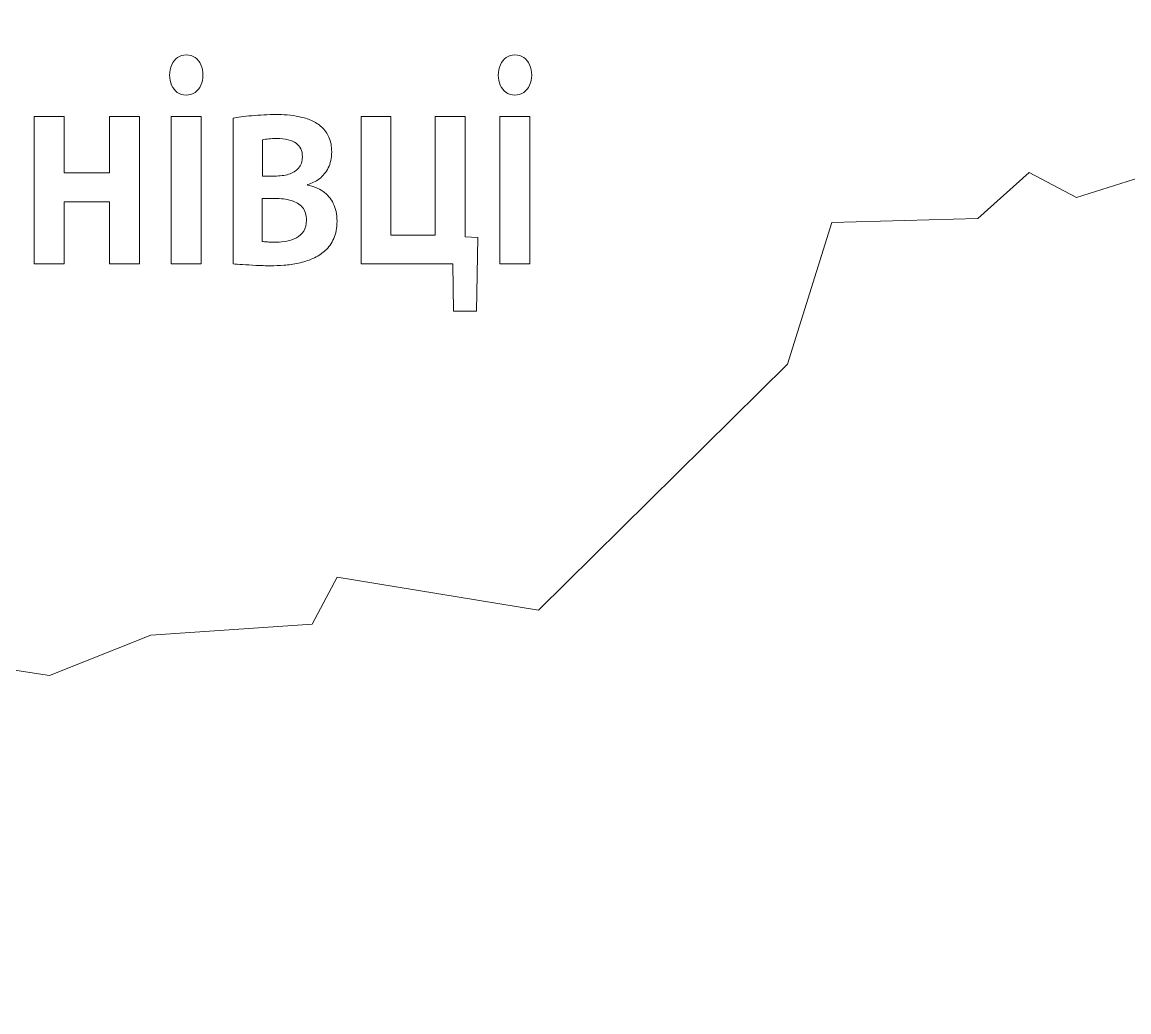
# Model space of a CAD drawing. Header units: millimetres. Extents: x -223 to 223, y -149 to 148.
# Drawn here: x -133.76 to -113.42, y -18.63 to -0.43 of the extents above; entities that cross this region are included whole.
import ezdxf

# ---------------------------------------------------------------- set-up
doc = ezdxf.new("R2010")
doc.units = ezdxf.units.MM
doc.header["$MEASUREMENT"] = 0
doc.layers.add('layer 1', color=7, linetype='Continuous')

msp = doc.modelspace()

# ---------------------------------------------------------------- linework, layer by layer
at = {"layer": 'layer 1', "color": 103, "lineweight": 9}
msp.add_open_spline([(-155.8473, -17.2213), (-155.8473, -17.2213), (-154.1094, -14.7953), (-154.1094, -14.7953), (-154.1094, -14.7953), (-154.1094, -14.7953), (-154.2883, -12.6474), (-154.2883, -12.6474), (-154.2883, -12.6474), (-154.2883, -12.6474), (-154.9018, -10.6315), (-154.9018, -10.6315), (-154.9018, -10.6315), (-154.9018, -10.6315), (-155.387, -8.1515), (-155.387, -8.1515), (-155.387, -8.1515), (-155.387, -8.1515), (-153.9564, -6.1336), (-153.9564, -6.1336), (-153.9564, -6.1336), (-153.9564, -6.1336), (-153.0104, -3.7826), (-153.0104, -3.7826), (-153.0104, -3.7826), (-153.0104, -3.7826), (-151.938, -4.1918), (-151.938, -4.1918), (-151.938, -4.1918), (-151.938, -4.1918), (-150.4817, -3.1954), (-150.4817, -3.1954), (-150.4817, -3.1954), (-150.4817, -3.1954), (-150.4817, -1.7137), (-150.4817, -1.7137), (-150.4817, -1.7137), (-150.4817, -1.7137), (-149.8687, -1.5857), (-149.8687, -1.5857), (-149.8687, -1.5857), (-149.8687, -1.5857), (-149.3829, -1.5086), (-149.3829, -1.5086), (-149.3829, -1.5086), (-149.3829, -1.5086), (-149.5359, -0.3081), (-149.5359, -0.3081), (-149.5359, -0.3081), (-149.5359, -0.3081), (-148.5139, 0.6883), (-148.5139, 0.6883), (-148.5139, 0.6883), (-148.5139, 0.6883), (-147.3901, 0.6373), (-147.3901, 0.6373), (-147.3901, 0.6373), (-147.3901, 0.6373), (-146.6999, 2.374), (-146.6999, 2.374), (-146.6999, 2.374), (-146.6999, 2.374), (-145.295, 3.6505), (-145.295, 3.6505), (-145.295, 3.6505), (-145.295, 3.6505), (-143.4815, 5.0051), (-143.4815, 5.0051), (-143.4815, 5.0051), (-143.4815, 5.0051), (-141.6671, 5.5423), (-141.6671, 5.5423), (-141.6671, 5.5423), (-141.6671, 5.5423), (-139.8534, 5.7464), (-139.8534, 5.7464), (-139.8534, 5.7464), (-139.8534, 5.7464), (-138.7036, 5.2612), (-138.7036, 5.2612), (-138.7036, 5.2612), (-138.7036, 5.2612), (-137.2986, 5.1342), (-137.2986, 5.1342), (-137.2986, 5.1342), (-137.2986, 5.1342), (-136.2254, 4.725), (-136.2254, 4.725), (-136.2254, 4.725), (-136.2254, 4.725), (-136.4298, 6.4878), (-136.4298, 6.4878), (-136.4298, 6.4878), (-136.4298, 6.4878), (-136.5577, 8.3015), (-136.5577, 8.3015), (-136.5577, 8.3015), (-136.5577, 8.3015), (-136.1484, 9.7571), (-136.1484, 9.7571), (-136.1484, 9.7571), (-136.1484, 9.7571), (-136.5065, 11.5199), (-136.5065, 11.5199), (-136.5065, 11.5199), (-136.5065, 11.5199), (-136.8893, 13.2576), (-136.8893, 13.2576), (-136.8893, 13.2576), (-136.8893, 13.2576), (-136.9666, 14.2801), (-136.9666, 14.2801), (-136.9666, 14.2801), (-136.9666, 14.2801), (-135.2292, 15.2765), (-135.2292, 15.2765), (-135.2292, 15.2765), (-135.2292, 15.2765), (-133.0578, 14.2801), (-133.0578, 14.2801), (-133.0578, 14.2801), (-133.0578, 14.2801), (-131.8562, 14.8673), (-131.8562, 14.8673), (-131.8562, 14.8673), (-131.8562, 14.8673), (-130.7831, 14.127), (-130.7831, 14.127), (-130.7831, 14.127), (-130.7831, 14.127), (-130.2461, 13.4627), (-130.2461, 13.4627), (-130.2461, 13.4627), (-130.2461, 13.4627), (-129.9653, 12.4653), (-129.9653, 12.4653), (-129.9653, 12.4653), (-129.9653, 12.4653), (-128.3051, 12.3122), (-128.3051, 12.3122), (-128.3051, 12.3122), (-128.3051, 12.3122), (-127.2831, 12.7984), (-127.2831, 12.7984), (-127.2831, 12.7984), (-127.2831, 12.7984), (-126.8237, 12.7984), (-126.8237, 12.7984), (-126.8237, 12.7984), (-126.8237, 12.7984), (-125.9551, 13.5387), (-125.9551, 13.5387), (-125.9551, 13.5387), (-125.9551, 13.5387), (-125.3415, 13.4117), (-125.3415, 13.4117), (-125.3415, 13.4117), (-125.3415, 13.4117), (-125.0099, 12.3893), (-125.0099, 12.3893), (-125.0099, 12.3893), (-125.0099, 12.3893), (-124.9332, 10.9837), (-124.9332, 10.9837), (-124.9332, 10.9837), (-124.9332, 10.9837), (-124.2689, 10.1663), (-124.2689, 10.1663), (-124.2689, 10.1663), (-124.2689, 10.1663), (-123.5281, 11.2398), (-123.5281, 11.2398), (-123.5281, 11.2398), (-123.5281, 11.2398), (-123.1186, 10.9076), (-123.1186, 10.9076), (-123.1186, 10.9076), (-123.1186, 10.9076), (-122.5831, 9.7571), (-122.5831, 9.7571), (-122.5831, 9.7571), (-122.5831, 9.7571), (-121.5096, 8.8888), (-121.5096, 8.8888), (-121.5096, 8.8888), (-121.5096, 8.8888), (-120.3081, 8.6847), (-120.3081, 8.6847), (-120.3081, 8.6847), (-120.3081, 8.6847), (-119.2356, 8.1475), (-119.2356, 8.1475), (-119.2356, 8.1475), (-119.2356, 8.1475), (-118.0091, 7.8153), (-118.0091, 7.8153), (-118.0091, 7.8153), (-118.0091, 7.8153), (-116.8847, 8.2255), (-116.8847, 8.2255), (-116.8847, 8.2255), (-116.8847, 8.2255), (-115.6071, 8.5056), (-115.6071, 8.5056), (-115.6071, 8.5056), (-115.6071, 8.5056), (-114.7137, 8.0204), (-114.7137, 8.0204), (-114.7137, 8.0204), (-114.7137, 8.0204), (-113.9984, 6.9469), (-113.9984, 6.9469), (-113.9984, 6.9469), (-113.9984, 6.9469), (-113.104, 5.7985), (-113.104, 5.7985), (-113.104, 5.7985), (-113.104, 5.7985), (-111.9035, 5.2102), (-111.9035, 5.2102), (-111.9035, 5.2102), (-111.9035, 5.2102), (-110.8301, 5.6704), (-110.8301, 5.6704), (-110.8301, 5.6704), (-110.8301, 5.6704), (-110.9581, 7.024), (-110.9581, 7.024), (-110.9581, 7.024), (-110.9581, 7.024), (-109.7576, 6.6918), (-109.7576, 6.6918), (-109.7576, 6.6918), (-109.7576, 6.6918), (-109.0153, 6.8199), (-109.0153, 6.8199), (-109.0153, 6.8199), (-109.0153, 6.8199), (-109.1434, 7.4842), (-109.1434, 7.4842), (-109.1434, 7.4842), (-109.1434, 7.4842), (-110.1658, 8.4286), (-110.1658, 8.4286), (-110.1658, 8.4286), (-110.1658, 8.4286), (-110.0888, 8.9658), (-110.0888, 8.9658), (-110.0888, 8.9658), (-110.0888, 8.9658), (-108.8883, 8.6337), (-108.8883, 8.6337), (-108.8883, 8.6337), (-108.8883, 8.6337), (-108.275, 8.9658), (-108.275, 8.9658), (-108.275, 8.9658), (-108.275, 8.9658), (-108.1469, 9.9622), (-108.1469, 9.9622), (-108.1469, 9.9622), (-108.1469, 9.9622), (-107.2015, 9.426), (-107.2015, 9.426), (-107.2015, 9.426), (-107.2015, 9.426), (-106.5883, 10.4484), (-106.5883, 10.4484), (-106.5883, 10.4484), (-106.5883, 10.4484), (-105.925, 10.4484), (-105.925, 10.4484), (-105.925, 10.4484), (-105.925, 10.4484), (-105.2597, 8.9658), (-105.2597, 8.9658), (-105.2597, 8.9658), (-105.2597, 8.9658), (-103.4469, 9.375), (-103.4469, 9.375), (-103.4469, 9.375), (-103.4469, 9.375), (-101.6322, 9.6291), (-101.6322, 9.6291), (-101.6322, 9.6291), (-101.6322, 9.6291), (-100.2016, 9.426), (-100.2016, 9.426), (-100.2016, 9.426), (-100.2016, 9.426), (-98.797, 9.2209), (-98.797, 9.2209), (-98.797, 9.2209), (-98.797, 9.2209), (-97.8005, 9.502), (-97.8005, 9.502), (-97.8005, 9.502), (-97.8005, 9.502), (-95.9868, 9.375), (-95.9868, 9.375), (-95.9868, 9.375), (-95.9868, 9.375), (-95.7047, 10.7035), (-95.7047, 10.7035), (-95.7047, 10.7035), (-95.7047, 10.7035), (-93.4827, 10.6515), (-93.4827, 10.6515), (-93.4827, 10.6515), (-93.4827, 10.6515), (-92.2052, 10.6515), (-92.2052, 10.6515), (-92.2052, 10.6515), (-92.2052, 10.6515), (-91.3358, 10.2433), (-91.3358, 10.2433), (-91.3358, 10.2433), (-91.3358, 10.2433), (-90.5445, 9.0929), (-90.5445, 9.0929), (-90.5445, 9.0929), (-90.5445, 9.0929), (-90.1353, 8.0974), (-90.1353, 8.0974), (-90.1353, 8.0974), (-90.1353, 8.0974), (-89.9322, 7.075), (-89.9322, 7.075), (-89.9322, 7.075), (-89.9322, 7.075), (-90.0082, 6.0786), (-90.0082, 6.0786), (-90.0082, 6.0786), (-90.0082, 6.0786), (-89.8542, 5.2612), (-89.8542, 5.2612), (-89.8542, 5.2612), (-89.8542, 5.2612), (-89.3179, 4.9291), (-89.3179, 4.9291), (-89.3179, 4.9291), (-89.3179, 4.9291), (-89.9322, 4.2648), (-89.9322, 4.2648), (-89.9322, 4.2648), (-89.9322, 4.2648), (-90.5445, 2.9102), (-90.5445, 2.9102), (-90.5445, 2.9102), (-90.5445, 2.9102), (-91.6169, 2.9102), (-91.6169, 2.9102), (-91.6169, 2.9102), (-91.6169, 2.9102), (-92.4853, 3.3954), (-92.4853, 3.3954), (-92.4853, 3.3954), (-92.4853, 3.3954), (-93.1506, 4.4689), (-93.1506, 4.4689), (-93.1506, 4.4689), (-93.1506, 4.4689), (-94.3761, 4.2648), (-94.3761, 4.2648), (-94.3761, 4.2648), (-94.3761, 4.2648), (-95.0404, 2.374), (-95.0404, 2.374), (-95.0404, 2.374), (-95.0404, 2.374), (-96.3179, 2.0419), (-96.3179, 2.0419), (-96.3179, 2.0419), (-96.3179, 2.0419), (-96.9322, 2.5791), (-96.9322, 2.5791), (-96.9322, 2.5791), (-96.9322, 2.5791), (-98.5919, 1.8388), (-98.5919, 1.8388), (-98.5919, 1.8388), (-98.5919, 1.8388), (-100.0745, 3.9327), (-100.0745, 3.9327), (-100.0745, 3.9327), (-100.0745, 3.9327), (-101.275, 2.9873), (-101.275, 2.9873), (-101.275, 2.9873), (-101.275, 2.9873), (-100.5587, 1.7858), (-100.5587, 1.7858), (-100.5587, 1.7858), (-100.5587, 1.7858), (-102.1684, 1.4286), (-102.1684, 1.4286), (-102.1684, 1.4286), (-102.1684, 1.4286), (-103.9061, 2.2459), (-103.9061, 2.2459), (-103.9061, 2.2459), (-103.9061, 2.2459), (-104.6475, 3.5235), (-104.6475, 3.5235), (-104.6475, 3.5235), (-104.6475, 3.5235), (-107.6107, 3.5235), (-107.6107, 3.5235), (-107.6107, 3.5235), (-107.6107, 3.5235), (-108.5301, 2.7061), (-108.5301, 2.7061), (-108.5301, 2.7061), (-108.5301, 2.7061), (-106.6653, 0.3551), (-106.6653, 0.3551), (-106.6653, 0.3551), (-106.6653, 0.3551), (-107.4576, -0.3081), (-107.4576, -0.3081), (-107.4576, -0.3081), (-107.4576, -0.3081), (-109.4755, 1.7097), (-109.4755, 1.7097), (-109.4755, 1.7097), (-109.4755, 1.7097), (-110.8301, -0.2321), (-110.8301, -0.2321), (-110.8301, -0.2321), (-110.8301, -0.2321), (-112.5158, -1.8418), (-112.5158, -1.8418), (-112.5158, -1.8418), (-112.5158, -1.8418), (-112.5158, -3.0683), (-112.5158, -3.0683), (-112.5158, -3.0683), (-112.5158, -3.0683), (-114.3806, -3.6556), (-114.3806, -3.6556), (-114.3806, -3.6556), (-114.3806, -3.6556), (-115.25, -3.1954), (-115.25, -3.1954), (-115.25, -3.1954), (-115.25, -3.1954), (-116.1954, -4.0387), (-116.1954, -4.0387), (-116.1954, -4.0387), (-116.1954, -4.0387), (-118.8775, -4.1148), (-118.8775, -4.1148), (-118.8775, -4.1148), (-118.8775, -4.1148), (-119.6948, -6.7209), (-119.6948, -6.7209), (-119.6948, -6.7209), (-119.6948, -6.7209), (-124.2689, -11.2438), (-124.2689, -11.2438), (-124.2689, -11.2438), (-124.2689, -11.2438), (-127.9733, -10.6315), (-127.9733, -10.6315), (-127.9733, -10.6315), (-127.9733, -10.6315), (-128.433, -11.4989), (-128.433, -11.4989), (-128.433, -11.4989), (-128.433, -11.4989), (-131.3962, -11.703), (-131.3962, -11.703), (-131.3962, -11.703), (-131.3962, -11.703), (-133.2618, -12.4443), (-133.2618, -12.4443), (-133.2618, -12.4443), (-133.2618, -12.4443), (-137.5795, -11.78), (-137.5795, -11.78), (-137.5795, -11.78), (-137.5795, -11.78), (-141.5905, -12.2392), (-141.5905, -12.2392), (-141.5905, -12.2392), (-141.5905, -12.2392), (-146.0352, -12.5203), (-146.0352, -12.5203), (-146.0352, -12.5203), (-146.0352, -12.5203), (-147.4413, -13.9259), (-147.4413, -13.9259), (-147.4413, -13.9259), (-147.4413, -13.9259), (-149.1273, -15.4086), (-149.1273, -15.4086), (-149.1273, -15.4086), (-149.1273, -15.4086), (-149.8687, -16.9402), (-149.8687, -16.9402), (-149.8687, -16.9402), (-149.8687, -16.9402), (-151.938, -18.5499), (-151.938, -18.5499), (-151.938, -18.5499), (-151.938, -18.5499), (-156.1019, -18.6259), (-156.1019, -18.6259), (-156.1019, -18.6259), (-156.1019, -18.6259), (-155.8473, -17.2213), (-155.8473, -17.2213)], degree=3, knots=[0, 0, 0, 0, 0.0077519, 0.0077519, 0.0077519, 0.0077519, 0.0155039, 0.0155039, 0.0155039, 0.0155039, 0.0232558, 0.0232558, 0.0232558, 0.0232558, 0.0310078, 0.0310078, 0.0310078, 0.0310078, 0.0387597, 0.0387597, 0.0387597, 0.0387597, 0.0465116, 0.0465116, 0.0465116, 0.0465116, 0.0542636, 0.0542636, 0.0542636, 0.0542636, 0.0620155, 0.0620155, 0.0620155, 0.0620155, 0.0697674, 0.0697674, 0.0697674, 0.0697674, 0.0775194, 0.0775194, 0.0775194, 0.0775194, 0.0852713, 0.0852713, 0.0852713, 0.0852713, 0.0930233, 0.0930233, 0.0930233, 0.0930233, 0.1007752, 0.1007752, 0.1007752, 0.1007752, 0.1085271, 0.1085271, 0.1085271, 0.1085271, 0.1162791, 0.1162791, 0.1162791, 0.1162791, 0.124031, 0.124031, 0.124031, 0.124031, 0.1317829, 0.1317829, 0.1317829, 0.1317829, 0.1395349, 0.1395349, 0.1395349, 0.1395349, 0.1472868, 0.1472868, 0.1472868, 0.1472868, 0.1550388, 0.1550388, 0.1550388, 0.1550388, 0.1627907, 0.1627907, 0.1627907, 0.1627907, 0.1705426, 0.1705426, 0.1705426, 0.1705426, 0.1782946, 0.1782946, 0.1782946, 0.1782946, 0.1860465, 0.1860465, 0.1860465, 0.1860465, 0.1937984, 0.1937984, 0.1937984, 0.1937984, 0.2015504, 0.2015504, 0.2015504, 0.2015504, 0.2093023, 0.2093023, 0.2093023, 0.2093023, 0.2170543, 0.2170543, 0.2170543, 0.2170543, 0.2248062, 0.2248062, 0.2248062, 0.2248062, 0.2325581, 0.2325581, 0.2325581, 0.2325581, 0.2403101, 0.2403101, 0.2403101, 0.2403101, 0.248062, 0.248062, 0.248062, 0.248062, 0.255814, 0.255814, 0.255814, 0.255814, 0.2635659, 0.2635659, 0.2635659, 0.2635659, 0.2713178, 0.2713178, 0.2713178, 0.2713178, 0.2790698, 0.2790698, 0.2790698, 0.2790698, 0.2868217, 0.2868217, 0.2868217, 0.2868217, 0.2945736, 0.2945736, 0.2945736, 0.2945736, 0.3023256, 0.3023256, 0.3023256, 0.3023256, 0.3100775, 0.3100775, 0.3100775, 0.3100775, 0.3178295, 0.3178295, 0.3178295, 0.3178295, 0.3255814, 0.3255814, 0.3255814, 0.3255814, 0.3333333, 0.3333333, 0.3333333, 0.3333333, 0.3410853, 0.3410853, 0.3410853, 0.3410853, 0.3488372, 0.3488372, 0.3488372, 0.3488372, 0.3565891, 0.3565891, 0.3565891, 0.3565891, 0.3643411, 0.3643411, 0.3643411, 0.3643411, 0.372093, 0.372093, 0.372093, 0.372093, 0.379845, 0.379845, 0.379845, 0.379845, 0.3875969, 0.3875969, 0.3875969, 0.3875969, 0.3953488, 0.3953488, 0.3953488, 0.3953488, 0.4031008, 0.4031008, 0.4031008, 0.4031008, 0.4108527, 0.4108527, 0.4108527, 0.4108527, 0.4186047, 0.4186047, 0.4186047, 0.4186047, 0.4263566, 0.4263566, 0.4263566, 0.4263566, 0.4341085, 0.4341085, 0.4341085, 0.4341085, 0.4418605, 0.4418605, 0.4418605, 0.4418605, 0.4496124, 0.4496124, 0.4496124, 0.4496124, 0.4573643, 0.4573643, 0.4573643, 0.4573643, 0.4651163, 0.4651163, 0.4651163, 0.4651163, 0.4728682, 0.4728682, 0.4728682, 0.4728682, 0.4806202, 0.4806202, 0.4806202, 0.4806202, 0.4883721, 0.4883721, 0.4883721, 0.4883721, 0.496124, 0.496124, 0.496124, 0.496124, 0.503876, 0.503876, 0.503876, 0.503876, 0.5116279, 0.5116279, 0.5116279, 0.5116279, 0.5193798, 0.5193798, 0.5193798, 0.5193798, 0.5271318, 0.5271318, 0.5271318, 0.5271318, 0.5348837, 0.5348837, 0.5348837, 0.5348837, 0.5426357, 0.5426357, 0.5426357, 0.5426357, 0.5503876, 0.5503876, 0.5503876, 0.5503876, 0.5581395, 0.5581395, 0.5581395, 0.5581395, 0.5658915, 0.5658915, 0.5658915, 0.5658915, 0.5736434, 0.5736434, 0.5736434, 0.5736434, 0.5813953, 0.5813953, 0.5813953, 0.5813953, 0.5891473, 0.5891473, 0.5891473, 0.5891473, 0.5968992, 0.5968992, 0.5968992, 0.5968992, 0.6046512, 0.6046512, 0.6046512, 0.6046512, 0.6124031, 0.6124031, 0.6124031, 0.6124031, 0.620155, 0.620155, 0.620155, 0.620155, 0.627907, 0.627907, 0.627907, 0.627907, 0.6356589, 0.6356589, 0.6356589, 0.6356589, 0.6434109, 0.6434109, 0.6434109, 0.6434109, 0.6511628, 0.6511628, 0.6511628, 0.6511628, 0.6589147, 0.6589147, 0.6589147, 0.6589147, 0.6666667, 0.6666667, 0.6666667, 0.6666667, 0.6744186, 0.6744186, 0.6744186, 0.6744186, 0.6821705, 0.6821705, 0.6821705, 0.6821705, 0.6899225, 0.6899225, 0.6899225, 0.6899225, 0.6976744, 0.6976744, 0.6976744, 0.6976744, 0.7054264, 0.7054264, 0.7054264, 0.7054264, 0.7131783, 0.7131783, 0.7131783, 0.7131783, 0.7209302, 0.7209302, 0.7209302, 0.7209302, 0.7286822, 0.7286822, 0.7286822, 0.7286822, 0.7364341, 0.7364341, 0.7364341, 0.7364341, 0.744186, 0.744186, 0.744186, 0.744186, 0.751938, 0.751938, 0.751938, 0.751938, 0.7596899, 0.7596899, 0.7596899, 0.7596899, 0.7674419, 0.7674419, 0.7674419, 0.7674419, 0.7751938, 0.7751938, 0.7751938, 0.7751938, 0.7829457, 0.7829457, 0.7829457, 0.7829457, 0.7906977, 0.7906977, 0.7906977, 0.7906977, 0.7984496, 0.7984496, 0.7984496, 0.7984496, 0.8062016, 0.8062016, 0.8062016, 0.8062016, 0.8139535, 0.8139535, 0.8139535, 0.8139535, 0.8217054, 0.8217054, 0.8217054, 0.8217054, 0.8294574, 0.8294574, 0.8294574, 0.8294574, 0.8372093, 0.8372093, 0.8372093, 0.8372093, 0.8449612, 0.8449612, 0.8449612, 0.8449612, 0.8527132, 0.8527132, 0.8527132, 0.8527132, 0.8604651, 0.8604651, 0.8604651, 0.8604651, 0.8682171, 0.8682171, 0.8682171, 0.8682171, 0.875969, 0.875969, 0.875969, 0.875969, 0.8837209, 0.8837209, 0.8837209, 0.8837209, 0.8914729, 0.8914729, 0.8914729, 0.8914729, 0.8992248, 0.8992248, 0.8992248, 0.8992248, 0.9069767, 0.9069767, 0.9069767, 0.9069767, 0.9147287, 0.9147287, 0.9147287, 0.9147287, 0.9224806, 0.9224806, 0.9224806, 0.9224806, 0.9302326, 0.9302326, 0.9302326, 0.9302326, 0.9379845, 0.9379845, 0.9379845, 0.9379845, 0.9457364, 0.9457364, 0.9457364, 0.9457364, 0.9534884, 0.9534884, 0.9534884, 0.9534884, 0.9612403, 0.9612403, 0.9612403, 0.9612403, 0.9689922, 0.9689922, 0.9689922, 0.9689922, 0.9767442, 0.9767442, 0.9767442, 0.9767442, 0.9844961, 0.9844961, 0.9844961, 0.9844961, 1, 1, 1, 1], dxfattribs=at)
at = {"layer": 'layer 1', "color": 250, "lineweight": 9}
for points, knots in [([(-130.7452, -1.0323), (-130.8068, -1.0333), (-130.8603, -1.05), (-130.9064, -1.0815), (-130.9064, -1.0815), (-130.9516, -1.114), (-130.988, -1.1586), (-131.0132, -1.2143), (-131.0132, -1.2143), (-131.0392, -1.2709), (-131.0519, -1.3341), (-131.0526, -1.4055), (-131.0526, -1.4055), (-131.0519, -1.4733), (-131.0392, -1.5346), (-131.0148, -1.5903), (-131.0148, -1.5903), (-130.9895, -1.6451), (-130.9546, -1.6896), (-130.9093, -1.7221), (-130.9093, -1.7221), (-130.864, -1.7555), (-130.8105, -1.7723), (-130.7496, -1.7732), (-130.7496, -1.7732), (-130.6857, -1.7723), (-130.63, -1.7555), (-130.5832, -1.7221), (-130.5832, -1.7221), (-130.5372, -1.6896), (-130.5016, -1.6451), (-130.4763, -1.5903), (-130.4763, -1.5903), (-130.451, -1.5346), (-130.4376, -1.4733), (-130.4376, -1.4055), (-130.4376, -1.4055), (-130.4392, -1.3341), (-130.4525, -1.2709), (-130.4778, -1.2143), (-130.4778, -1.2143), (-130.503, -1.1586), (-130.538, -1.114), (-130.5832, -1.0815), (-130.5832, -1.0815), (-130.6285, -1.05), (-130.6828, -1.0333), (-130.7452, -1.0323)], [0, 0, 0, 0, 0.0769231, 0.0769231, 0.0769231, 0.0769231, 0.1538462, 0.1538462, 0.1538462, 0.1538462, 0.2307692, 0.2307692, 0.2307692, 0.2307692, 0.3076923, 0.3076923, 0.3076923, 0.3076923, 0.3846154, 0.3846154, 0.3846154, 0.3846154, 0.4615385, 0.4615385, 0.4615385, 0.4615385, 0.5384615, 0.5384615, 0.5384615, 0.5384615, 0.6153846, 0.6153846, 0.6153846, 0.6153846, 0.6923077, 0.6923077, 0.6923077, 0.6923077, 0.7692308, 0.7692308, 0.7692308, 0.7692308, 0.8461538, 0.8461538, 0.8461538, 0.8461538, 1, 1, 1, 1]), ([(-124.7024, -1.0323), (-124.764, -1.0333), (-124.8175, -1.05), (-124.8636, -1.0815), (-124.8636, -1.0815), (-124.9088, -1.114), (-124.9452, -1.1586), (-124.9704, -1.2143), (-124.9704, -1.2143), (-124.9964, -1.2709), (-125.0091, -1.3341), (-125.0098, -1.4055), (-125.0098, -1.4055), (-125.0091, -1.4733), (-124.9964, -1.5346), (-124.972, -1.5903), (-124.972, -1.5903), (-124.9467, -1.6451), (-124.9118, -1.6896), (-124.8665, -1.7221), (-124.8665, -1.7221), (-124.8212, -1.7555), (-124.7677, -1.7723), (-124.7068, -1.7732), (-124.7068, -1.7732), (-124.6429, -1.7723), (-124.5872, -1.7555), (-124.5404, -1.7221), (-124.5404, -1.7221), (-124.4944, -1.6896), (-124.4588, -1.6451), (-124.4335, -1.5903), (-124.4335, -1.5903), (-124.4082, -1.5346), (-124.3948, -1.4733), (-124.3948, -1.4055), (-124.3948, -1.4055), (-124.3964, -1.3341), (-124.4097, -1.2709), (-124.435, -1.2143), (-124.435, -1.2143), (-124.4602, -1.1586), (-124.4952, -1.114), (-124.5404, -1.0815), (-124.5404, -1.0815), (-124.5857, -1.05), (-124.64, -1.0333), (-124.7024, -1.0323)], [0, 0, 0, 0, 0.0769231, 0.0769231, 0.0769231, 0.0769231, 0.1538462, 0.1538462, 0.1538462, 0.1538462, 0.2307692, 0.2307692, 0.2307692, 0.2307692, 0.3076923, 0.3076923, 0.3076923, 0.3076923, 0.3846154, 0.3846154, 0.3846154, 0.3846154, 0.4615385, 0.4615385, 0.4615385, 0.4615385, 0.5384615, 0.5384615, 0.5384615, 0.5384615, 0.6153846, 0.6153846, 0.6153846, 0.6153846, 0.6923077, 0.6923077, 0.6923077, 0.6923077, 0.7692308, 0.7692308, 0.7692308, 0.7692308, 0.8461538, 0.8461538, 0.8461538, 0.8461538, 1, 1, 1, 1]), ([(-133.5392, -2.1631), (-133.5392, -2.1631), (-133.5392, -4.8759), (-133.5392, -4.8759), (-133.5392, -4.8759), (-133.5392, -4.8759), (-132.9912, -4.8759), (-132.9912, -4.8759), (-132.9912, -4.8759), (-132.9912, -4.8759), (-132.9912, -3.734), (-132.9912, -3.734), (-132.9912, -3.734), (-132.9912, -3.734), (-132.1533, -3.734), (-132.1533, -3.734), (-132.1533, -3.734), (-132.1533, -3.734), (-132.1533, -4.8759), (-132.1533, -4.8759), (-132.1533, -4.8759), (-132.1533, -4.8759), (-131.6052, -4.8759), (-131.6052, -4.8759), (-131.6052, -4.8759), (-131.6052, -4.8759), (-131.6052, -2.1631), (-131.6052, -2.1631), (-131.6052, -2.1631), (-131.6052, -2.1631), (-132.1533, -2.1631), (-132.1533, -2.1631), (-132.1533, -2.1631), (-132.1533, -2.1631), (-132.1533, -3.1992), (-132.1533, -3.1992), (-132.1533, -3.1992), (-132.1533, -3.1992), (-132.9912, -3.1992), (-132.9912, -3.1992), (-132.9912, -3.1992), (-132.9912, -3.1992), (-132.9912, -2.1631), (-132.9912, -2.1631), (-132.9912, -2.1631), (-132.9912, -2.1631), (-133.5392, -2.1631), (-133.5392, -2.1631)], [0, 0, 0, 0, 0.0769231, 0.0769231, 0.0769231, 0.0769231, 0.1538462, 0.1538462, 0.1538462, 0.1538462, 0.2307692, 0.2307692, 0.2307692, 0.2307692, 0.3076923, 0.3076923, 0.3076923, 0.3076923, 0.3846154, 0.3846154, 0.3846154, 0.3846154, 0.4615385, 0.4615385, 0.4615385, 0.4615385, 0.5384615, 0.5384615, 0.5384615, 0.5384615, 0.6153846, 0.6153846, 0.6153846, 0.6153846, 0.6923077, 0.6923077, 0.6923077, 0.6923077, 0.7692308, 0.7692308, 0.7692308, 0.7692308, 0.8461538, 0.8461538, 0.8461538, 0.8461538, 1, 1, 1, 1]), ([(-130.4733, -4.8759), (-130.4733, -4.8759), (-130.4733, -2.1631), (-130.4733, -2.1631), (-130.4733, -2.1631), (-130.4733, -2.1631), (-131.0215, -2.1631), (-131.0215, -2.1631), (-131.0215, -2.1631), (-131.0215, -2.1631), (-131.0215, -4.8759), (-131.0215, -4.8759), (-131.0215, -4.8759), (-131.0215, -4.8759), (-130.4733, -4.8759), (-130.4733, -4.8759)], [0, 0, 0, 0, 0.2, 0.2, 0.2, 0.2, 0.4, 0.4, 0.4, 0.4, 0.6, 0.6, 0.6, 0.6, 1, 1, 1, 1]), ([(-129.8851, -4.8759), (-129.8405, -4.8779), (-129.7819, -4.8819), (-129.7091, -4.887), (-129.7091, -4.887), (-129.6356, -4.893), (-129.5539, -4.8973), (-129.464, -4.9019), (-129.464, -4.9019), (-129.3748, -4.9069), (-129.2828, -4.9089), (-129.1899, -4.9089), (-129.1899, -4.9089), (-129.1172, -4.9089), (-129.0369, -4.9059), (-128.95, -4.8999), (-128.95, -4.8999), (-128.8624, -4.8939), (-128.7732, -4.8804), (-128.6826, -4.8619), (-128.6826, -4.8619), (-128.5913, -4.8424), (-128.5036, -4.8145), (-128.4197, -4.7774), (-128.4197, -4.7774), (-128.3351, -4.7403), (-128.2593, -4.692), (-128.1924, -4.6316), (-128.1924, -4.6316), (-128.1256, -4.5713), (-128.0728, -4.497), (-128.0335, -4.4079), (-128.0335, -4.4079), (-127.9941, -4.3197), (-127.9741, -4.2139), (-127.9733, -4.0904), (-127.9733, -4.0904), (-127.9741, -3.9641), (-127.9971, -3.8555), (-128.0416, -3.7636), (-128.0416, -3.7636), (-128.087, -3.6726), (-128.1501, -3.5983), (-128.2311, -3.5426), (-128.2311, -3.5426), (-128.3128, -3.486), (-128.4078, -3.4479), (-128.517, -3.4275), (-128.517, -3.4275), (-128.517, -3.4275), (-128.517, -3.4164), (-128.517, -3.4164), (-128.517, -3.4164), (-128.4383, -3.3959), (-128.3655, -3.3607), (-128.2987, -3.3096), (-128.2987, -3.3096), (-128.2311, -3.2595), (-128.1768, -3.1926), (-128.1352, -3.1109), (-128.1352, -3.1109), (-128.0936, -3.0283), (-128.0728, -2.9299), (-128.0714, -2.8148), (-128.0714, -2.8148), (-128.0721, -2.7108), (-128.0884, -2.6216), (-128.1219, -2.5474), (-128.1219, -2.5474), (-128.1546, -2.4731), (-128.1984, -2.41), (-128.2548, -2.3598), (-128.2548, -2.3598), (-128.3105, -2.3097), (-128.3736, -2.2689), (-128.4442, -2.2382), (-128.4442, -2.2382), (-128.5148, -2.2076), (-128.5883, -2.1844), (-128.6648, -2.1686), (-128.6648, -2.1686), (-128.7413, -2.1528), (-128.8164, -2.1426), (-128.8891, -2.137), (-128.8891, -2.137), (-128.9627, -2.131), (-129.0302, -2.13), (-129.0919, -2.13), (-129.0919, -2.13), (-129.1669, -2.13), (-129.2427, -2.132), (-129.3192, -2.136), (-129.3192, -2.136), (-129.3956, -2.14), (-129.4692, -2.145), (-129.5404, -2.1508), (-129.5404, -2.1508), (-129.611, -2.1578), (-129.6764, -2.1647), (-129.7351, -2.1731), (-129.7351, -2.1731), (-129.7945, -2.1801), (-129.8443, -2.1889), (-129.8851, -2.1972), (-129.8851, -2.1972), (-129.8851, -2.1972), (-129.8851, -4.8766), (-129.8851, -4.8766), (-129.8851, -4.8766), (-129.8851, -4.8766), (-129.8851, -4.8759), (-129.8851, -4.8759)], [0, 0, 0, 0, 0.0344828, 0.0344828, 0.0344828, 0.0344828, 0.0689655, 0.0689655, 0.0689655, 0.0689655, 0.1034483, 0.1034483, 0.1034483, 0.1034483, 0.137931, 0.137931, 0.137931, 0.137931, 0.1724138, 0.1724138, 0.1724138, 0.1724138, 0.2068966, 0.2068966, 0.2068966, 0.2068966, 0.2413793, 0.2413793, 0.2413793, 0.2413793, 0.2758621, 0.2758621, 0.2758621, 0.2758621, 0.3103448, 0.3103448, 0.3103448, 0.3103448, 0.3448276, 0.3448276, 0.3448276, 0.3448276, 0.3793103, 0.3793103, 0.3793103, 0.3793103, 0.4137931, 0.4137931, 0.4137931, 0.4137931, 0.4482759, 0.4482759, 0.4482759, 0.4482759, 0.4827586, 0.4827586, 0.4827586, 0.4827586, 0.5172414, 0.5172414, 0.5172414, 0.5172414, 0.5517241, 0.5517241, 0.5517241, 0.5517241, 0.5862069, 0.5862069, 0.5862069, 0.5862069, 0.6206897, 0.6206897, 0.6206897, 0.6206897, 0.6551724, 0.6551724, 0.6551724, 0.6551724, 0.6896552, 0.6896552, 0.6896552, 0.6896552, 0.7241379, 0.7241379, 0.7241379, 0.7241379, 0.7586207, 0.7586207, 0.7586207, 0.7586207, 0.7931034, 0.7931034, 0.7931034, 0.7931034, 0.8275862, 0.8275862, 0.8275862, 0.8275862, 0.862069, 0.862069, 0.862069, 0.862069, 0.8965517, 0.8965517, 0.8965517, 0.8965517, 0.9310345, 0.9310345, 0.9310345, 0.9310345, 1, 1, 1, 1]), ([(-127.5321, -2.1631), (-127.5321, -2.1631), (-127.5321, -4.8759), (-127.5321, -4.8759), (-127.5321, -4.8759), (-127.5321, -4.8759), (-125.8476, -4.8759), (-125.8476, -4.8759), (-125.8476, -4.8759), (-125.8476, -4.8759), (-125.8298, -5.7449), (-125.8298, -5.7449), (-125.8298, -5.7449), (-125.8298, -5.7449), (-125.4109, -5.7449), (-125.4109, -5.7449), (-125.4109, -5.7449), (-125.4109, -5.7449), (-125.3842, -4.3913), (-125.3842, -4.3913), (-125.3842, -4.3913), (-125.3842, -4.3913), (-125.616, -4.3801), (-125.616, -4.3801), (-125.616, -4.3801), (-125.616, -4.3801), (-125.616, -2.1631), (-125.616, -2.1631), (-125.616, -2.1631), (-125.616, -2.1631), (-126.1685, -2.1631), (-126.1685, -2.1631), (-126.1685, -2.1631), (-126.1685, -2.1631), (-126.1685, -4.3467), (-126.1685, -4.3467), (-126.1685, -4.3467), (-126.1685, -4.3467), (-126.984, -4.3467), (-126.984, -4.3467), (-126.984, -4.3467), (-126.984, -4.3467), (-126.984, -2.1631), (-126.984, -2.1631), (-126.984, -2.1631), (-126.984, -2.1631), (-127.5321, -2.1631), (-127.5321, -2.1631)], [0, 0, 0, 0, 0.0769231, 0.0769231, 0.0769231, 0.0769231, 0.1538462, 0.1538462, 0.1538462, 0.1538462, 0.2307692, 0.2307692, 0.2307692, 0.2307692, 0.3076923, 0.3076923, 0.3076923, 0.3076923, 0.3846154, 0.3846154, 0.3846154, 0.3846154, 0.4615385, 0.4615385, 0.4615385, 0.4615385, 0.5384615, 0.5384615, 0.5384615, 0.5384615, 0.6153846, 0.6153846, 0.6153846, 0.6153846, 0.6923077, 0.6923077, 0.6923077, 0.6923077, 0.7692308, 0.7692308, 0.7692308, 0.7692308, 0.8461538, 0.8461538, 0.8461538, 0.8461538, 1, 1, 1, 1]), ([(-124.4305, -4.8759), (-124.4305, -4.8759), (-124.4305, -2.1631), (-124.4305, -2.1631), (-124.4305, -2.1631), (-124.4305, -2.1631), (-124.9787, -2.1631), (-124.9787, -2.1631), (-124.9787, -2.1631), (-124.9787, -2.1631), (-124.9787, -4.8759), (-124.9787, -4.8759), (-124.9787, -4.8759), (-124.9787, -4.8759), (-124.4305, -4.8759), (-124.4305, -4.8759)], [0, 0, 0, 0, 0.2, 0.2, 0.2, 0.2, 0.4, 0.4, 0.4, 0.4, 0.6, 0.6, 0.6, 0.6, 1, 1, 1, 1]), ([(-129.3459, -2.592), (-129.3065, -2.587), (-129.2672, -2.5809), (-129.2263, -2.5763), (-129.2263, -2.5763), (-129.1855, -2.5723), (-129.138, -2.5703), (-129.083, -2.5703), (-129.083, -2.5703), (-128.9225, -2.5703), (-128.8037, -2.599), (-128.7264, -2.6557), (-128.7264, -2.6557), (-128.6484, -2.7123), (-128.6099, -2.7949), (-128.6106, -2.9045), (-128.6106, -2.9045), (-128.6113, -2.9908), (-128.6351, -3.0604), (-128.6812, -3.1134), (-128.6812, -3.1134), (-128.7264, -3.1654), (-128.7873, -3.2034), (-128.8639, -3.2266), (-128.8639, -3.2266), (-128.9404, -3.2498), (-129.025, -3.261), (-129.1186, -3.261), (-129.1186, -3.261), (-129.1186, -3.261), (-129.3459, -3.261), (-129.3459, -3.261), (-129.3459, -3.261), (-129.3459, -3.261), (-129.3459, -2.5925), (-129.3459, -2.5925), (-129.3459, -2.5925), (-129.3459, -2.5925), (-129.3459, -2.592), (-129.3459, -2.592)], [0, 0, 0, 0, 0.0909091, 0.0909091, 0.0909091, 0.0909091, 0.1818182, 0.1818182, 0.1818182, 0.1818182, 0.2727273, 0.2727273, 0.2727273, 0.2727273, 0.3636364, 0.3636364, 0.3636364, 0.3636364, 0.4545455, 0.4545455, 0.4545455, 0.4545455, 0.5454545, 0.5454545, 0.5454545, 0.5454545, 0.6363636, 0.6363636, 0.6363636, 0.6363636, 0.7272727, 0.7272727, 0.7272727, 0.7272727, 0.8181818, 0.8181818, 0.8181818, 0.8181818, 1, 1, 1, 1]), ([(-129.3504, -3.6727), (-129.3504, -3.6727), (-129.1186, -3.6727), (-129.1186, -3.6727), (-129.1186, -3.6727), (-129.0035, -3.6718), (-128.9017, -3.6848), (-128.8148, -3.7098), (-128.8148, -3.7098), (-128.7272, -3.7349), (-128.6588, -3.7776), (-128.6099, -3.8361), (-128.6099, -3.8361), (-128.5608, -3.8946), (-128.5356, -3.9744), (-128.5348, -4.0738), (-128.5348, -4.0738), (-128.5356, -4.1545), (-128.5527, -4.2204), (-128.5861, -4.2724), (-128.5861, -4.2724), (-128.6195, -4.3254), (-128.6633, -4.3662), (-128.7176, -4.3959), (-128.7176, -4.3959), (-128.7718, -4.4247), (-128.8312, -4.4461), (-128.8958, -4.4572), (-128.8958, -4.4572), (-128.9604, -4.4693), (-129.0243, -4.4758), (-129.0874, -4.4748), (-129.0874, -4.4748), (-129.1224, -4.4748), (-129.155, -4.4748), (-129.1832, -4.4748), (-129.1832, -4.4748), (-129.2122, -4.4739), (-129.2396, -4.4728), (-129.2664, -4.4708), (-129.2664, -4.4708), (-129.2932, -4.4699), (-129.3214, -4.4668), (-129.3504, -4.4638), (-129.3504, -4.4638), (-129.3504, -4.4638), (-129.3504, -3.6728), (-129.3504, -3.6728), (-129.3504, -3.6728), (-129.3504, -3.6728), (-129.3504, -3.6727), (-129.3504, -3.6727)], [0, 0, 0, 0, 0.0714286, 0.0714286, 0.0714286, 0.0714286, 0.1428571, 0.1428571, 0.1428571, 0.1428571, 0.2142857, 0.2142857, 0.2142857, 0.2142857, 0.2857143, 0.2857143, 0.2857143, 0.2857143, 0.3571429, 0.3571429, 0.3571429, 0.3571429, 0.4285714, 0.4285714, 0.4285714, 0.4285714, 0.5, 0.5, 0.5, 0.5, 0.5714286, 0.5714286, 0.5714286, 0.5714286, 0.6428571, 0.6428571, 0.6428571, 0.6428571, 0.7142857, 0.7142857, 0.7142857, 0.7142857, 0.7857143, 0.7857143, 0.7857143, 0.7857143, 0.8571429, 0.8571429, 0.8571429, 0.8571429, 1, 1, 1, 1])]:
    msp.add_open_spline(points, degree=3, knots=knots, dxfattribs=at)

doc.saveas('drawing.dxf')
